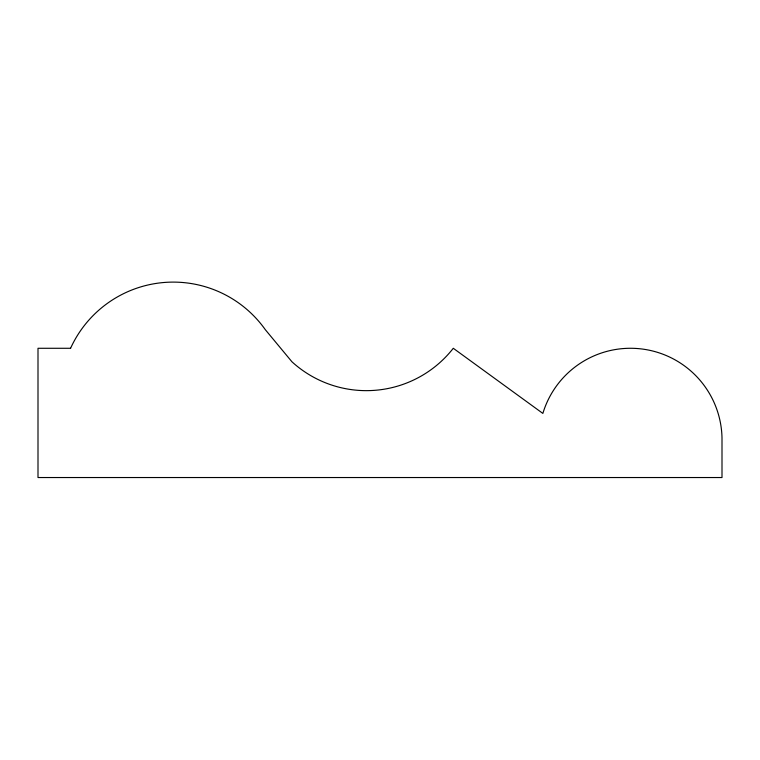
<?xml version="1.0" encoding="UTF-8"?>
<svg xmlns="http://www.w3.org/2000/svg" width="760" height="760" viewBox="0 0 760 760"><rect width="100%" height="100%" fill="white"/><g stroke="black" fill="none" stroke-linecap="round" stroke-linejoin="round"><path stroke-width="1.14" d="M70.576 348.279L38 348.279L38 477.536L722 477.536L722 437.845A91.523 91.523 0 0 0 542.858 413.421L453.283 348.279A110.361 110.361 0 0 1 291.963 361.808L265.287 329.65A112.793 112.793 0 0 0 70.576 348.279"/></g></svg>
